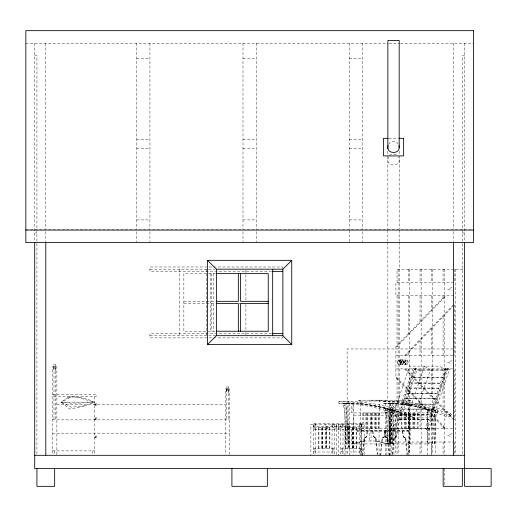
<?xml version="1.0" encoding="UTF-8"?>
<svg xmlns="http://www.w3.org/2000/svg" width="517" height="517" viewBox="0 0 517 517"><rect width="100%" height="100%" fill="white"/><g stroke="black" fill="none" stroke-linecap="round" stroke-linejoin="round"><path stroke-width="0.39" stroke-dasharray="2.58 1.94" d="M338.887 403.247L338.926 401.586C363.658 400.759 388.551 404.992 411.267 414.938L410.957 416.54L406.259 416.54A21.856 4.091 11 0 1 389.295 411.778C373.061 406.31 356.019 403.357 338.887 403.247L353.576 403.247L353.576 454.521M348.322 401.586L348.29 403.247C369.823 403.338 391.195 408.055 410.957 416.54M427.798 412.941L427.798 409.651C413.497 405.205 398.484 403.402 383.543 403.247L383.575 401.586C403.906 401.024 424.354 403.499 443.625 410.162L443.657 410.175A21.856 4.091 11 0 1 451.225 414.938L450.908 416.54L446.21 416.54L423.85 408.055L411.273 405.393L398.607 403.783L391.569 403.486L391.569 412.941M392.978 401.586L392.939 403.247C410.078 403.357 427.113 406.31 443.347 411.778A21.856 4.091 11 0 1 450.908 416.54M390.787 443.961L392.209 410.55L392.713 407.823L393.922 405.574L395.88 405.574L395.88 403.441L385.301 403.305M352.988 428.451L353.576 415.157L427.216 415.157L427.798 443.961M371.006 428.451L371.594 415.157M391.182 415.157L390.594 443.961M437.789 412.217L435.831 412.217L434.59 413.69L434.041 415.855L432.697 443.961L434.655 443.961L435.999 415.855L436.548 413.69L437.789 412.217L437.789 410.588L431.521 409.651L431.521 455.315L431.566 442.022M362.255 455.315L363.89 439.269L364.924 437.356L366.534 436.936L367.69 431.32M362.708 455.748L364.388 439.269L364.963 437.86L365.958 437.046L365.461 437.046M380.228 455.748L381.901 439.269L382.935 437.356L384.545 436.936L385.701 431.32M380.764 455.315L382.399 439.269L382.974 437.86L384.545 436.936M392.067 454.514L393.624 439.269L394.658 437.356L396.261 436.936L397.424 431.32M392.565 454.514L394.116 439.269L395.15 437.356L396.261 436.936M406.259 416.54L406.569 414.938L411.267 414.938M446.21 416.54L446.52 414.938L451.225 414.938M367.199 431.32L366.036 436.936L366.534 436.936M384.047 436.936L385.21 431.32M395.77 436.936L396.927 431.32M413.051 368.408L392.888 428.451L394.303 429.401L396.966 429.401L417.129 369.358L415.713 368.408L413.051 368.408L414.466 369.358L417.129 369.358M397.709 417.943L413.839 369.907L446.223 369.907L430.092 417.943L397.709 417.943L393.418 414.143L409.548 366.107L439.185 366.107L446.223 369.907M394.303 429.401L414.466 369.358M428.218 419.449L425.194 428.451L426.609 429.401L429.265 429.401L449.428 369.358L448.013 368.408L445.35 368.408L444.846 369.907L445.202 370.146L442.681 377.649L412.689 377.416L410.841 382.916L440.833 383.155L439.153 388.157L409.16 387.924L407.312 393.424L437.304 393.663L435.624 398.665L405.632 398.433L403.783 403.932L433.776 404.171L432.096 409.173L402.103 408.941L400.255 414.44L430.247 414.679L428.567 419.681L398.575 419.449L395.55 428.451L396.966 429.401M415.713 368.408L415.209 369.907L415.558 370.146L445.202 370.146M398.575 419.449L398.93 419.681L400.61 414.679L430.247 414.679M402.103 408.941L402.459 409.173L404.139 404.171L433.776 404.171M405.632 398.433L405.987 398.665L407.667 393.663L437.304 393.663M409.16 387.924L409.516 388.157L411.196 383.155L440.833 383.155M412.689 377.416L413.044 377.649L415.558 370.146M429.898 414.44L431.747 408.941M433.427 403.932L435.275 398.433M436.949 393.424L438.797 387.924M440.478 382.916L442.326 377.416M426.609 429.401L446.766 369.358L449.428 369.358M448.013 368.408L427.85 428.451L429.265 429.401M388.61 156.819C383.646 167.721 403.396 167.721 398.433 156.819M400.475 359.858L399.273 362.255L400.475 364.659M401.082 361.629L399.88 363.936L398.2 363.936L397.366 362.255L398.2 360.582L399.88 360.582L401.082 362.882M400.119 364.175L401.076 362.255L400.119 360.343L398.2 360.343L397.237 362.255L398.2 364.175L401.108 364L401.98 362.255M401.431 362.882L402.827 359.858L404.074 362.255L402.872 364.659L401.631 362.255M404.132 361.629L404.132 362.882M405.444 360.343L404.488 362.255L405.444 364.175L407.364 364.175L408.327 362.255L407.364 360.343L404.449 360.517L403.583 362.255L404.449 364L405.444 364.175M404.481 362.882L405.683 360.582L407.357 360.582L408.197 362.255L407.357 363.936L405.683 363.936L404.481 361.629M405.089 364.659L406.291 362.255L405.089 359.858M395.88 405.574L394.671 407.823L394.167 410.55L392.746 443.961L392.746 403.441L393.922 403.486M388.61 144.282C390.6 140.592 396.449 140.592 398.433 144.282M444.878 428.729L395.919 377.849L395.919 346.668L444.878 295.789M395.919 346.668L397.024 346.668L445.984 295.789M404.52 355.612L453.48 304.733M405.632 355.612L453.493 305.87M389.514 155.643C391.647 153.484 395.395 153.484 397.528 155.643M68.121 397.134L61.135 402.142L69.511 409.063L82.946 406.601L94.372 402.142C86.145 398.219 77.22 396.132 68.121 397.134L76.044 396.927L94.372 402.142L81.835 403.047L69.026 403.047L61.135 402.142L71.346 397.043M452.045 287.478L447.728 289.139L452.045 290.8M452.045 360.595L447.728 362.255L452.045 363.923M452.045 433.718L447.728 435.379L452.045 437.039M351.618 443.961L429.175 443.961L429.175 428.451L351.618 428.451L351.618 443.961L363.567 441.007L377.074 441.007L389.023 443.961L389.611 415.157L390.199 443.961M352.988 443.961L364.937 441.007M85.247 405.703L71.346 407.234L61.135 402.142L94.372 402.142M25.85 43.195L388.364 43.195M389.165 43.195L399.622 43.195M400.423 43.195L473.423 43.195M34.71 55.733L36.927 55.733L36.927 242.609M464.563 55.733L462.347 55.733L462.347 241.807M136.637 58.705L149.93 58.705M242.99 58.705L256.283 58.705M349.343 58.705L362.637 58.705M388.862 138.317L398.18 138.317M136.637 139.312L149.93 139.312M242.99 139.312L256.283 139.312M349.343 139.312L362.637 139.312M136.637 148.709L149.93 148.709M242.99 148.709L256.283 148.709M349.343 148.709L362.637 148.709M136.637 219.912L149.93 219.912M242.99 219.912L256.283 219.912M349.343 219.912L362.637 219.912M25.85 229.315L473.423 229.315M34.71 232.986L36.927 232.986M462.347 232.986L464.563 232.986M149.93 269.195L214.801 269.195M462.98 269.195L397.024 269.195L397.024 282.495M271.593 271.412L149.93 271.412L149.93 266.985L282.87 266.985L282.87 268.459M215.44 273.629L183.865 273.629L183.865 331.235L215.44 331.235M453.823 282.495L395.919 282.495L395.919 295.789L453.48 295.789M183.865 301.327L215.382 301.327M183.865 303.544L215.382 303.544M239.1 303.544L241.478 303.544M271.593 333.452L149.93 333.452L149.93 337.885L282.87 337.885L282.87 336.405M149.93 335.669L216.403 335.669M452.931 348.962L347.127 348.962L347.127 454.514M395.919 355.612L453.823 355.612M401.709 361.629L400.804 361.629L400.804 362.882L401.709 362.882L402.026 362.255L401.108 360.517L400.119 360.343M53.548 366.831L55.765 366.831M53.548 367.981L55.765 367.981M395.919 368.905L452.679 368.905M413.044 377.649L442.681 377.649M395.919 377.849L397.024 377.849L445.984 428.729M409.516 388.157L439.153 388.157M226.375 388.991L228.585 388.991M226.808 389.624L228.314 389.624M226.375 390.141L228.585 390.141M52.437 394.329L96.201 394.329L96.201 396.545L52.437 396.545M405.987 398.665L435.624 398.665M383.543 403.247L393.922 403.247L393.922 454.521M349.266 403.305L343.004 403.357L343.004 405.574L344.212 407.823L344.716 410.55L346.132 443.961L348.096 443.961L348.096 403.441L344.962 403.441M398.691 411.778C382.153 407.435 365.312 403.26 348.096 403.441M353.576 403.486L352.988 403.486L352.988 412.941M389.611 403.486L390.199 403.486L390.199 412.941M391.569 403.486L395.88 403.441M56.87 404.359L225.263 404.359M94.54 404.604L95.645 404.604M94.54 405.121L95.645 405.121M343.004 405.574L344.962 405.574L346.17 407.823L346.674 410.55L348.096 443.961M360.026 403.783L372.692 405.393L386.251 408.055M396.255 403.783L408.921 405.393L422.479 408.055M402.459 409.173L432.096 409.173M386.871 455.315L386.871 409.651L395.486 409.651L395.486 454.514M427.216 455.315L427.216 409.651L435.831 409.651L435.831 454.514M384.913 410L388.047 410L388.047 443.961L386.703 415.855L386.154 413.69L384.913 412.217L384.913 410L391.182 410.937M434.655 443.961L434.655 410.588L437.789 410.588M384.913 412.217L386.871 412.217L388.112 413.69L388.661 415.855L390.005 443.961L390.005 410.588M94.54 418.718L95.645 418.718M94.54 419.229L95.645 419.229M398.93 419.681L428.567 419.681M52.437 419.869L229.697 419.869M313.819 427.624L333.795 427.624L333.795 424.295M361.215 427.624L341.239 427.624L341.239 424.295M452.698 428.729L395.919 428.729L395.919 442.022L453.823 442.022M359.916 401.05L359.916 400.177L361.15 430.713L408.029 430.713L409.264 400.177L409.264 401.05M409.264 431.32L356.219 431.32L356.219 430.448L409.264 430.448L409.264 455.315M52.437 433.162L229.697 433.162M372.376 431.32L373.539 436.936L375.142 437.356L376.176 439.269L377.733 454.514M384.099 431.32L385.255 436.936L385.753 436.936L384.59 431.32M402.11 431.32L403.266 436.936L404.876 437.356L405.91 439.269L407.545 455.315M94.54 437.027L95.645 437.027M373.539 436.936L374.605 437.046M383.472 437.046L383.969 437.046M389.572 455.748L387.899 439.269L386.858 437.356L385.831 437.046L386.826 437.86L387.401 439.269L389.036 455.315M395.195 437.046L395.686 437.046M403.266 436.936L404.339 437.046M364.924 437.356L365.422 437.356M374.114 437.046L375.142 437.356M382.935 437.356L383.433 437.356M386.367 437.356L386.858 437.356M394.658 437.356L395.15 437.356M403.842 437.046L404.876 437.356M94.54 437.544L95.645 437.544M364.466 437.86L364.963 437.86M374.651 437.356L375.601 437.86M382.477 437.86L382.974 437.86M386.826 437.86L387.323 437.86M394.2 437.86L394.691 437.86M404.378 437.356L405.334 437.86M364.117 438.506L364.608 438.506M375.109 437.86L375.956 438.506M382.128 438.506L382.619 438.506M387.181 438.506L387.672 438.506M393.844 438.506L394.342 438.506M404.837 437.86L405.683 438.506M363.89 439.269L364.388 439.269M375.458 438.506L375.685 439.269L376.176 439.269M381.901 439.269L382.399 439.269M387.401 439.269L387.899 439.269M393.624 439.269L394.116 439.269M405.192 438.506L405.412 439.269L405.91 439.269M52.437 450.889L94.54 450.889M383.575 401.586C405.199 401.683 426.667 406.42 446.52 414.938M338.926 401.586C356.142 401.696 373.261 404.675 389.572 410.162L389.605 410.175A21.856 4.091 11 0 0 406.569 414.938M344.962 403.305L346.132 403.357L346.132 443.961M385.255 436.936L386.328 437.046M375.704 441.007L387.653 443.961L387.653 428.451M434.655 410.588L435.831 410.937M423.85 408.055L429.175 409.651L429.175 412.941L351.618 412.941L351.618 403.486M427.216 409.651L431.521 410.937M421.504 408.055L433.944 411.778M395.486 410.937L391.182 409.651L391.182 455.315M385.268 408.055L390.594 409.651L390.594 412.941M383.898 408.055L389.217 409.651L389.217 412.941M386.871 409.651L388.047 410M445.35 368.408L446.766 369.358M410.841 382.916L411.196 383.155M407.312 393.424L407.667 393.663M403.783 403.932L404.139 404.171M400.255 414.44L400.61 414.679M405.632 368.905L452.401 417.51M452.944 418.079L454.592 419.785L454.592 368.905M404.52 368.905L453.48 419.785M401.431 361.629L401.748 362.255M402.601 431.32L403.764 436.936M372.873 431.32L374.03 436.936M405.412 439.269L407.092 455.748M375.685 439.269L377.236 454.514M390.762 430.713L389.527 400.177L389.527 401.05M464.563 43.195L464.563 241.827M462.347 243.417L462.347 455.315M455.697 269.195L455.697 454.514M454.592 269.195L454.592 282.495M454.592 304.733L454.592 355.612M454.592 442.022L454.592 454.533M453.48 43.195L453.48 229.315M453.48 231.661L453.48 241.827M444.62 468.615L444.62 485.534M444.187 269.195L444.187 455.315M443.075 269.195L443.075 282.495M443.075 295.789L443.075 298.807M443.075 316.695L443.075 355.612M443.075 368.905L443.075 407.823M443.075 425.711L443.075 428.729M443.075 442.022L443.075 454.533M432.671 269.195L432.671 454.514M431.566 269.195L431.566 282.495M431.566 295.789L431.566 310.775M431.566 328.657L431.566 355.612M431.566 368.905L431.566 395.86M431.566 413.742L431.566 428.729M428.386 428.451L428.386 443.961M421.161 269.195L421.161 454.514M420.05 269.195L420.05 282.495M420.05 295.789L420.05 322.737M420.05 340.625L420.05 355.612M420.05 368.905L420.05 383.892M420.05 401.78L420.05 428.729M420.05 442.022L420.05 455.315M418.007 412.941L418.007 428.451M417.225 412.941L417.225 428.451M414.873 412.941L414.873 428.451M414.091 412.941L414.091 428.451M413.703 412.941L413.703 428.451M412.915 412.941L412.915 428.451M410.569 412.941L410.569 428.451M410.369 428.451L410.369 443.961M409.781 412.941L409.781 428.451M409.645 269.195L409.645 454.514M409.393 412.941L409.393 428.451M409.199 415.157L409.199 443.961M408.611 412.941L408.611 428.451M408.54 269.195L408.54 282.495M408.54 295.789L408.54 334.706M408.54 352.588L408.54 355.612M408.54 368.905L408.54 371.93M408.54 389.812L408.54 428.729M408.54 442.022L408.54 455.315M408.275 431.32L408.275 455.315M408.029 430.448L408.029 431.32M406.259 412.941L406.259 428.451M405.477 412.941L405.477 428.451M405.082 412.941L405.082 428.451M404.3 412.941L404.3 428.451M401.948 412.941L401.948 428.451M401.166 412.941L401.166 428.451M399.189 150.983L399.189 155.016M399.189 155.824L399.189 229.212M399.189 230.02L399.189 241.31M399.189 242.111L399.189 400.177M398.135 269.195L398.135 454.514M397.024 295.789L397.024 346.668M397.024 377.849L397.024 428.729M397.024 442.022L397.024 455.315M392.351 428.451L392.351 443.961M391.569 428.451L391.569 443.961M390.787 403.357L390.762 455.315M389.611 403.247L389.611 455.315M389.217 428.451L389.217 443.961M387.853 150.983L387.853 155.016M387.853 155.824L387.853 229.212M387.853 230.02L387.853 241.31M387.853 242.111L387.853 400.177M386.632 400.177L369.274 400.177M385.301 403.247L385.301 455.315M379.659 401.05L379.659 400.177L378.425 430.448M379.627 412.941L379.627 428.451M379.039 430.448L379.039 455.315M378.838 412.941L378.838 428.451M376.492 412.941L376.492 428.451M375.704 412.941L375.704 428.451M375.316 412.941L375.316 428.451M374.722 430.448L374.722 431.32M374.534 412.941L374.534 428.451M372.182 412.941L372.182 428.451M371.4 412.941L371.4 428.451M371.006 412.941L371.006 441.007M370.224 412.941L370.224 428.451M369.636 428.451L369.636 441.007M367.871 412.941L367.871 428.451M367.089 412.941L367.089 428.451M366.695 412.941L366.695 428.451M365.913 412.941L365.913 428.451M364.149 454.521L364.149 424.295L338.299 424.295L338.299 455.315M363.567 412.941L363.567 428.451M362.779 412.941L362.779 428.451M362.637 43.195L362.637 229.315M362.637 231.661L362.637 241.827M361.803 424.295L361.803 455.315M361.519 431.32L361.519 455.315M361.215 424.295L361.215 429.84L313.819 429.84L313.819 424.295M360.536 430.448L360.536 455.315M360.039 423.746L360.039 429.84M360.039 448.672L360.039 451.994M359.451 423.746L359.451 455.315M357.454 430.448L357.454 431.32M356.517 427.624L356.517 448.672M356.123 427.624L356.123 448.672M353.382 427.624L353.382 448.672M352.988 427.624L352.988 448.672M352.6 427.624L352.6 448.672M352.206 427.624L352.206 448.672M349.466 427.624L349.466 448.672M349.343 43.195L349.343 229.315M349.343 230.097L349.343 241.827M349.266 403.247L349.266 455.315M349.072 423.746L349.072 426.512M349.072 427.624L349.072 448.672M348.678 426.512L348.678 448.672M348.29 427.624L348.29 448.672M347.508 426.512L347.508 429.84M345.55 427.624L345.55 448.672M345.156 427.624L345.156 448.672M344.962 403.247L344.962 455.315M343.004 424.295L343.004 454.521M342.416 424.295L342.416 427.624M342.416 448.672L342.416 451.994M340.651 424.295L340.651 455.315M340.063 426.512L340.063 429.84M338.887 426.512L338.887 429.84M338.499 424.295L338.499 426.512M336.735 454.521L336.735 424.295L310.885 424.295L310.885 455.315M336.541 424.295L336.541 426.512M336.147 426.512L336.147 429.84M334.971 426.512L334.971 429.84M334.383 424.295L334.383 455.315M332.618 424.295L332.618 427.624M332.618 448.672L332.618 451.994M332.037 424.295L332.037 455.315M329.878 427.624L329.878 448.672M329.491 427.624L329.491 448.672M327.532 426.512L327.532 429.84M326.744 427.624L326.744 448.672M326.356 426.512L326.356 448.672M325.962 423.746L325.962 426.512M325.962 427.624L325.962 448.672M325.568 427.624L325.568 448.672M322.828 427.624L322.828 448.672M322.44 427.624L322.44 448.672M322.046 427.624L322.046 448.672M321.652 427.624L321.652 448.672M318.911 427.624L318.911 448.672M318.524 427.624L318.524 448.672M315.583 423.746L315.583 455.315M314.995 423.746L314.995 429.84M314.995 448.672L314.995 451.994M313.231 424.295L313.231 455.315M256.283 43.195L256.283 229.315M256.283 231.661L256.283 241.827M245.905 269.997L245.905 274.004M245.905 274.805L245.905 300.435M245.905 304.435L245.905 331.668M245.905 332.463L245.905 334.867M242.99 43.195L242.99 229.315M242.99 231.661L242.99 241.827M229.697 454.527L229.697 388.849L225.263 388.849L225.263 454.527M228.314 388.991L228.314 419.869M226.808 388.991L226.808 419.869M213.78 273.629L213.78 301.327M213.78 303.544L213.78 331.235M211.563 273.629L211.563 301.327M211.563 303.544L211.563 331.235M210.639 273.629L210.639 331.235M206.205 269.195L206.205 335.669M179.438 269.195L179.438 335.669M149.93 43.195L149.93 229.315M149.93 231.661L149.93 241.827M136.637 43.195L136.637 229.315M136.637 231.661L136.637 241.827M94.54 396.545L94.54 454.579M92.323 450.889L92.323 455.315M56.87 454.527L56.87 366.689L52.437 366.689L52.437 455.315M55.487 366.831L55.487 419.869M54.653 450.889L54.653 455.315M53.981 366.831L53.981 419.869M45.793 43.195L45.793 229.315M45.793 231.661L45.793 241.827M36.927 243.417L36.927 455.315M34.71 43.195L34.71 242.609M424.367 366.107L408.236 414.143L413.897 417.943L413.393 419.449L413.749 419.681L416.922 408.941L417.277 409.173L418.957 404.171L418.602 403.932L420.45 398.433L420.806 398.665L422.486 393.663L422.131 393.424L430.383 370.146L424.367 366.107M400.339 359.858L399.137 362.255L400.339 364.659L405.225 364.659L406.427 362.255L405.225 359.858L400.339 359.858M402.691 359.858L401.489 362.255L402.691 364.659L403.932 362.255L402.737 359.858M403.855 361.629L403.855 362.882L404.759 362.882L404.759 361.629L403.855 361.629M55.765 364.795L53.548 364.795L53.548 370.198L55.765 370.198L55.765 364.795M228.585 386.949L226.375 386.949L226.375 392.358L228.585 392.358L228.585 386.949M410.498 400.177L358.682 400.177L358.682 401.05L410.498 401.05L410.498 400.177M96.201 403.564L95.645 403.564L95.645 406.2L96.201 406.2L96.201 403.564M96.201 417.671L95.645 417.671L95.645 420.308L96.201 420.308L96.201 417.671M361.609 423.746L313.431 423.746L313.431 426.512L361.609 426.512L361.609 423.746M96.201 435.98L95.645 435.98L95.645 438.616L96.201 438.616L96.201 435.98M333.795 448.672L313.819 448.672L313.819 451.994L333.795 451.994L333.795 448.672M361.215 448.672L341.239 448.672L341.239 451.994L361.215 451.994L361.215 448.672"/><path stroke-width="0.78" d="M388.047 145.652C385.611 154.706 401.431 154.706 399.001 145.652M207.537 344.535L216.403 335.669L282.87 335.669L291.737 344.535L291.737 260.335L207.537 260.335L207.537 344.535L291.737 344.535M207.537 260.335L216.403 269.195L282.87 269.195L291.737 260.335M388.08 138.317L383.42 138.317L383.42 155.921L403.622 155.921L403.622 138.317L398.962 138.317M25.85 230.078L473.423 230.078M272.401 271.412L282.87 271.412M216.177 273.629L268.245 273.629L268.245 331.235L216.177 331.235M216.177 301.327L238.331 301.327L238.331 273.629M268.245 301.327L240.547 301.327L240.547 273.629M216.177 303.544L238.331 303.544L238.331 331.235M268.245 303.544L240.547 303.544L240.547 331.235M272.401 333.452L282.87 333.452M34.71 455.315L464.563 455.315M464.563 242.609L464.563 486.335L491.15 486.335L491.15 468.615L34.71 468.615L34.71 242.609M462.347 468.615L462.347 486.335L443.159 486.335L443.159 468.615M453.48 242.609L453.48 455.315M399.189 147.759L399.189 40.5L387.853 40.5L387.853 148.566M282.87 269.195L282.87 335.669M272.679 269.195L272.679 335.669M267.36 468.615L267.36 486.335L231.913 486.335L231.913 468.615M216.403 269.195L216.403 335.669M54.653 468.615L54.653 486.335L36.927 486.335L36.927 468.615M45.793 242.609L45.793 455.315M473.423 30.665L25.85 30.665L25.85 242.609L473.423 242.609L473.423 30.665"/></g></svg>
